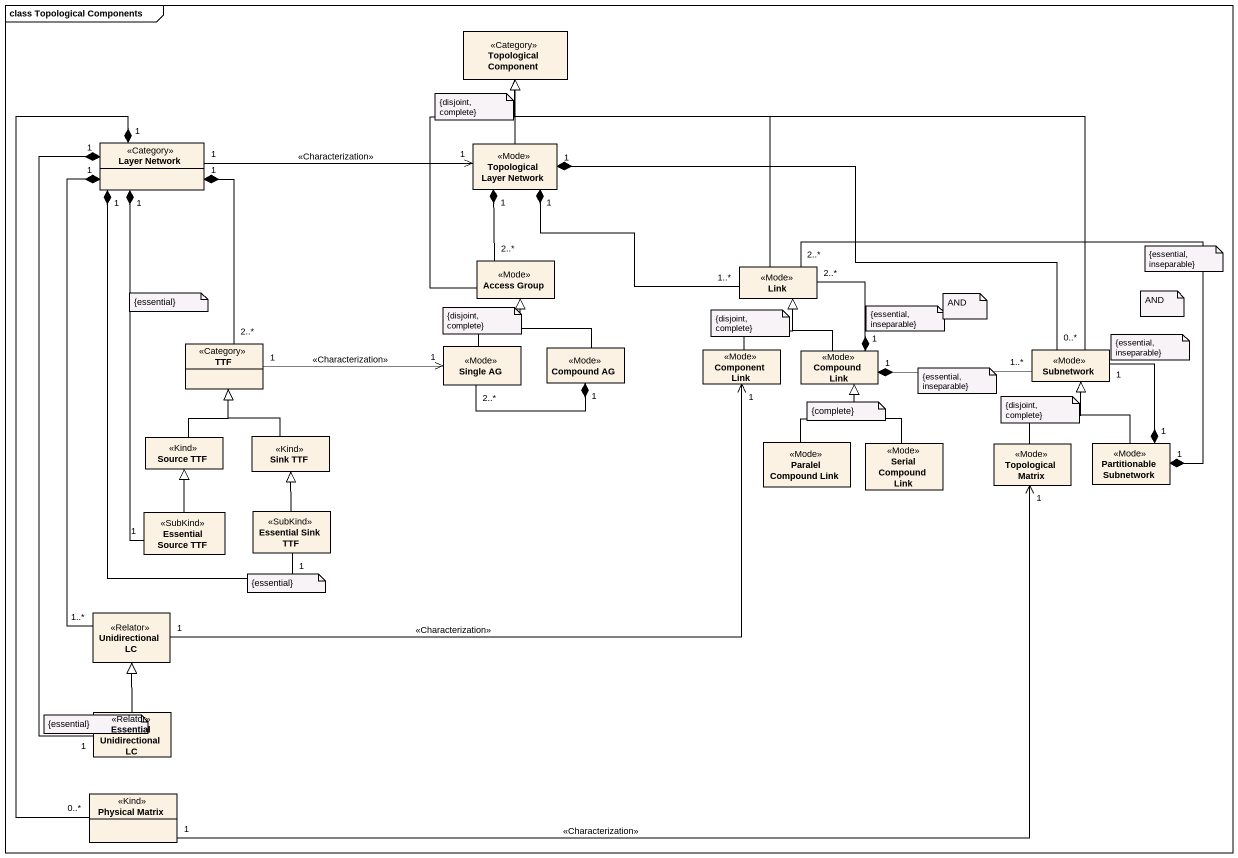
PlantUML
@startuml
mainframe class Topological Components
hide circle
hide empty members
class "Topological Component" as Topological_Component <<Category>>
class "Layer Network" as Layer_Network <<Category>>
class "Topological Layer Network" as Topological_Layer_Network <<Mode>>
class "Access Group" as Access_Group <<Mode>>
class Link <<Mode>>
class TTF <<Category>>
class "Single AG" as Single_AG <<Mode>>
class "Compound AG" as Compound_AG <<Mode>>
class "Component Link" as Component_Link <<Mode>>
class "Compound Link" as Compound_Link <<Mode>>
class Subnetwork <<Mode>>
class "Source TTF" as Source_TTF <<Kind>>
class "Sink TTF" as Sink_TTF <<Kind>>
class "Paralel Compound Link" as Paralel_Compound_Link <<Mode>>
class "Serial Compound Link" as Serial_Compound_Link <<Mode>>
class "Topological Matrix" as Topological_Matrix <<Mode>>
class "Partitionable Subnetwork" as Partitionable_Subnetwork <<Mode>>
class "Essential Source TTF" as Essential_Source_TTF <<SubKind>>
class "Essential Sink TTF" as Essential_Sink_TTF <<SubKind>>
class "Unidirectional LC" as Unidirectional_LC <<Relator>>
class "Essential Unidirectional LC" as Essential_Unidirectional_LC <<Relator>>
class "Physical Matrix" as Physical_Matrix <<Kind>>
Layer_Network "1" -right-> "1" Topological_Layer_Network : <<Characterization>>
Layer_Network "1" *-- "2..*" TTF
Layer_Network "1" *-- "1" Essential_Source_TTF
Layer_Network "1" *-- "1" Essential_Sink_TTF
Layer_Network "1" *-- "1..*" Unidirectional_LC
Layer_Network "1" *-- "1" Essential_Unidirectional_LC
Layer_Network "1" *-- "0..*" Physical_Matrix
Topological_Layer_Network -up-|> Topological_Component
Topological_Layer_Network "1" *-- "2..*" Access_Group
Topological_Layer_Network "1" *-right- "1..*" Link
Topological_Layer_Network "1" *-right- "0..*" Subnetwork
Access_Group -up-|> Topological_Component
Link -up-|> Topological_Component
TTF "1" -right-> "1" Single_AG : <<Characterization>>
Single_AG -up-|> Access_Group
Compound_AG -up-|> Access_Group
Compound_AG "1" *-left- "2..*" Single_AG
Component_Link -up-|> Link
Compound_Link "1" *-up- "2..*" Link
Compound_Link -up-|> Link
Compound_Link "1" *-right- "1..*" Subnetwork
Subnetwork -left-|> Topological_Component
Source_TTF -up-|> TTF
Sink_TTF -up-|> TTF
Paralel_Compound_Link -up-|> Compound_Link
Serial_Compound_Link -up-|> Compound_Link
Topological_Matrix -up-|> Subnetwork
Partitionable_Subnetwork "1" *-left- "2..*" Link
Partitionable_Subnetwork "1" *-up- "1" Subnetwork
Partitionable_Subnetwork -up-|> Subnetwork
Essential_Source_TTF -up-|> Source_TTF
Essential_Sink_TTF -up-|> Sink_TTF
Unidirectional_LC "1" -right-> "1" Component_Link : <<Characterization>>
Essential_Unidirectional_LC -up-|> Unidirectional_LC
Physical_Matrix "1" -right-> "1" Topological_Matrix : <<Characterization>>
note as N1
  {disjoint, complete}
end note
note as N2
  {essential, inseparable}
end note
note as N3
  {essential}
end note
note as N4
  {essential, inseparable}
end note
note as N5
  AND
end note
note as N6
  AND
end note
note as N7
  {disjoint, complete}
end note
note as N8
  {disjoint, complete}
end note
note as N9
  {essential, inseparable}
end note
note as N10
  {essential, inseparable}
end note
note as N11
  {complete}
end note
note as N12
  {disjoint, complete}
end note
note as N13
  {essential}
end note
note as N14
  {essential}
end note
@enduml
